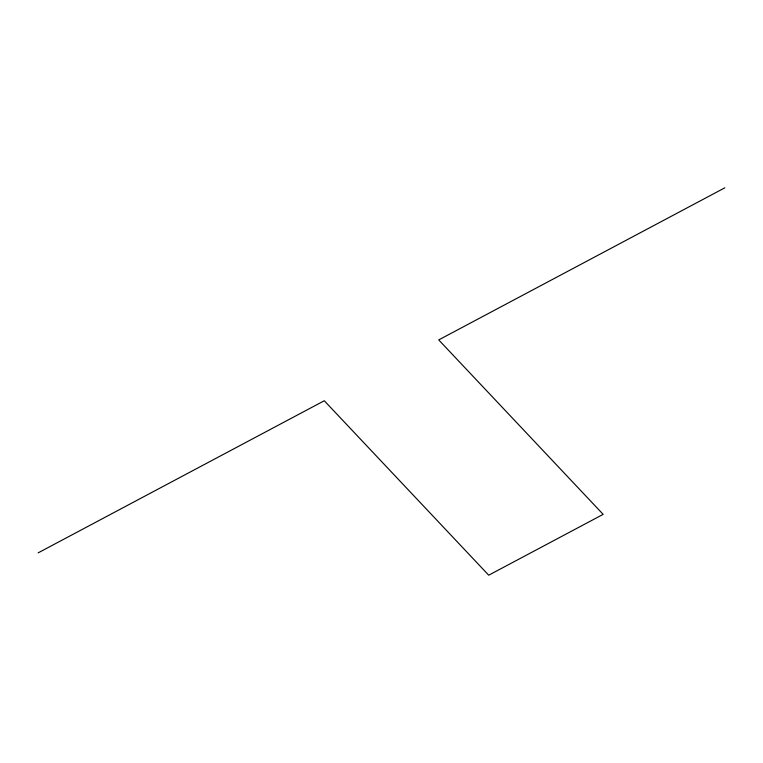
<?xml version="1.0" encoding="UTF-8"?>
<svg xmlns="http://www.w3.org/2000/svg" width="763" height="763" viewBox="0 0 763 763"><rect width="100%" height="100%" fill="white"/><g stroke="black" fill="none" stroke-linecap="round" stroke-linejoin="round"><path stroke-width="1.14" d="M38.15 552.86L324.275 400.747L488.711 575.197L603.161 514.357L438.725 339.907L724.85 187.803"/></g></svg>
